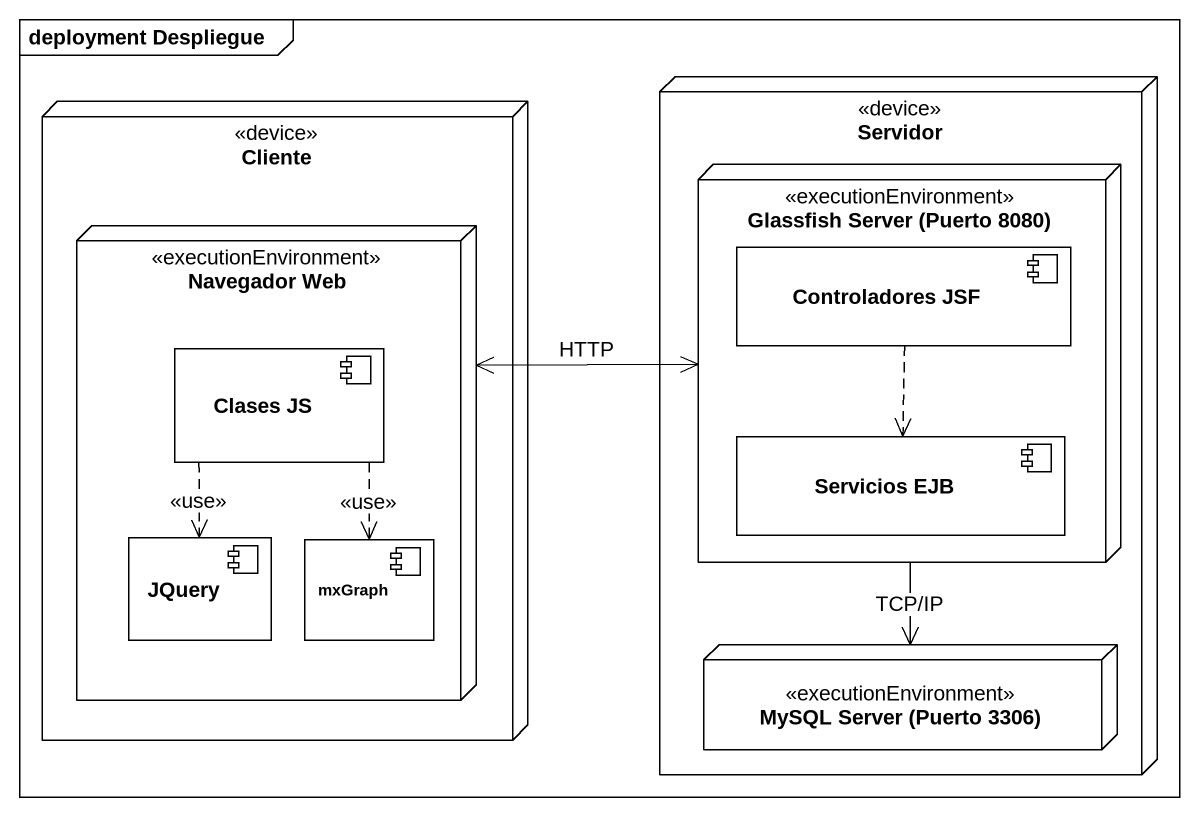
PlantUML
@startuml
mainframe deployment Despliegue
node Cliente <<device>> {
  node "Navegador Web" as Navegador_Web <<executionEnvironment>> {
    component "Clases JS" as Clases_JS
    component JQuery
    component mxGraph
  }
}
node Servidor <<device>> {
  node "Glassfish Server (Puerto 8080)" as Glassfish_Server_Puerto_8080 <<executionEnvironment>> {
    component "Controladores JSF" as Controladores_JSF
    component "Servicios EJB" as Servicios_EJB
  }
  node "MySQL Server (Puerto 3306)" as MySQL_Server_Puerto_3306 <<executionEnvironment>>
}
Glassfish_Server_Puerto_8080 --> MySQL_Server_Puerto_3306 : TCP/IP
Navegador_Web <-right-> Glassfish_Server_Puerto_8080 : HTTP
Controladores_JSF ..> Servicios_EJB
Clases_JS ..> JQuery : <<use>>
Clases_JS ..> mxGraph : <<use>>
@enduml
